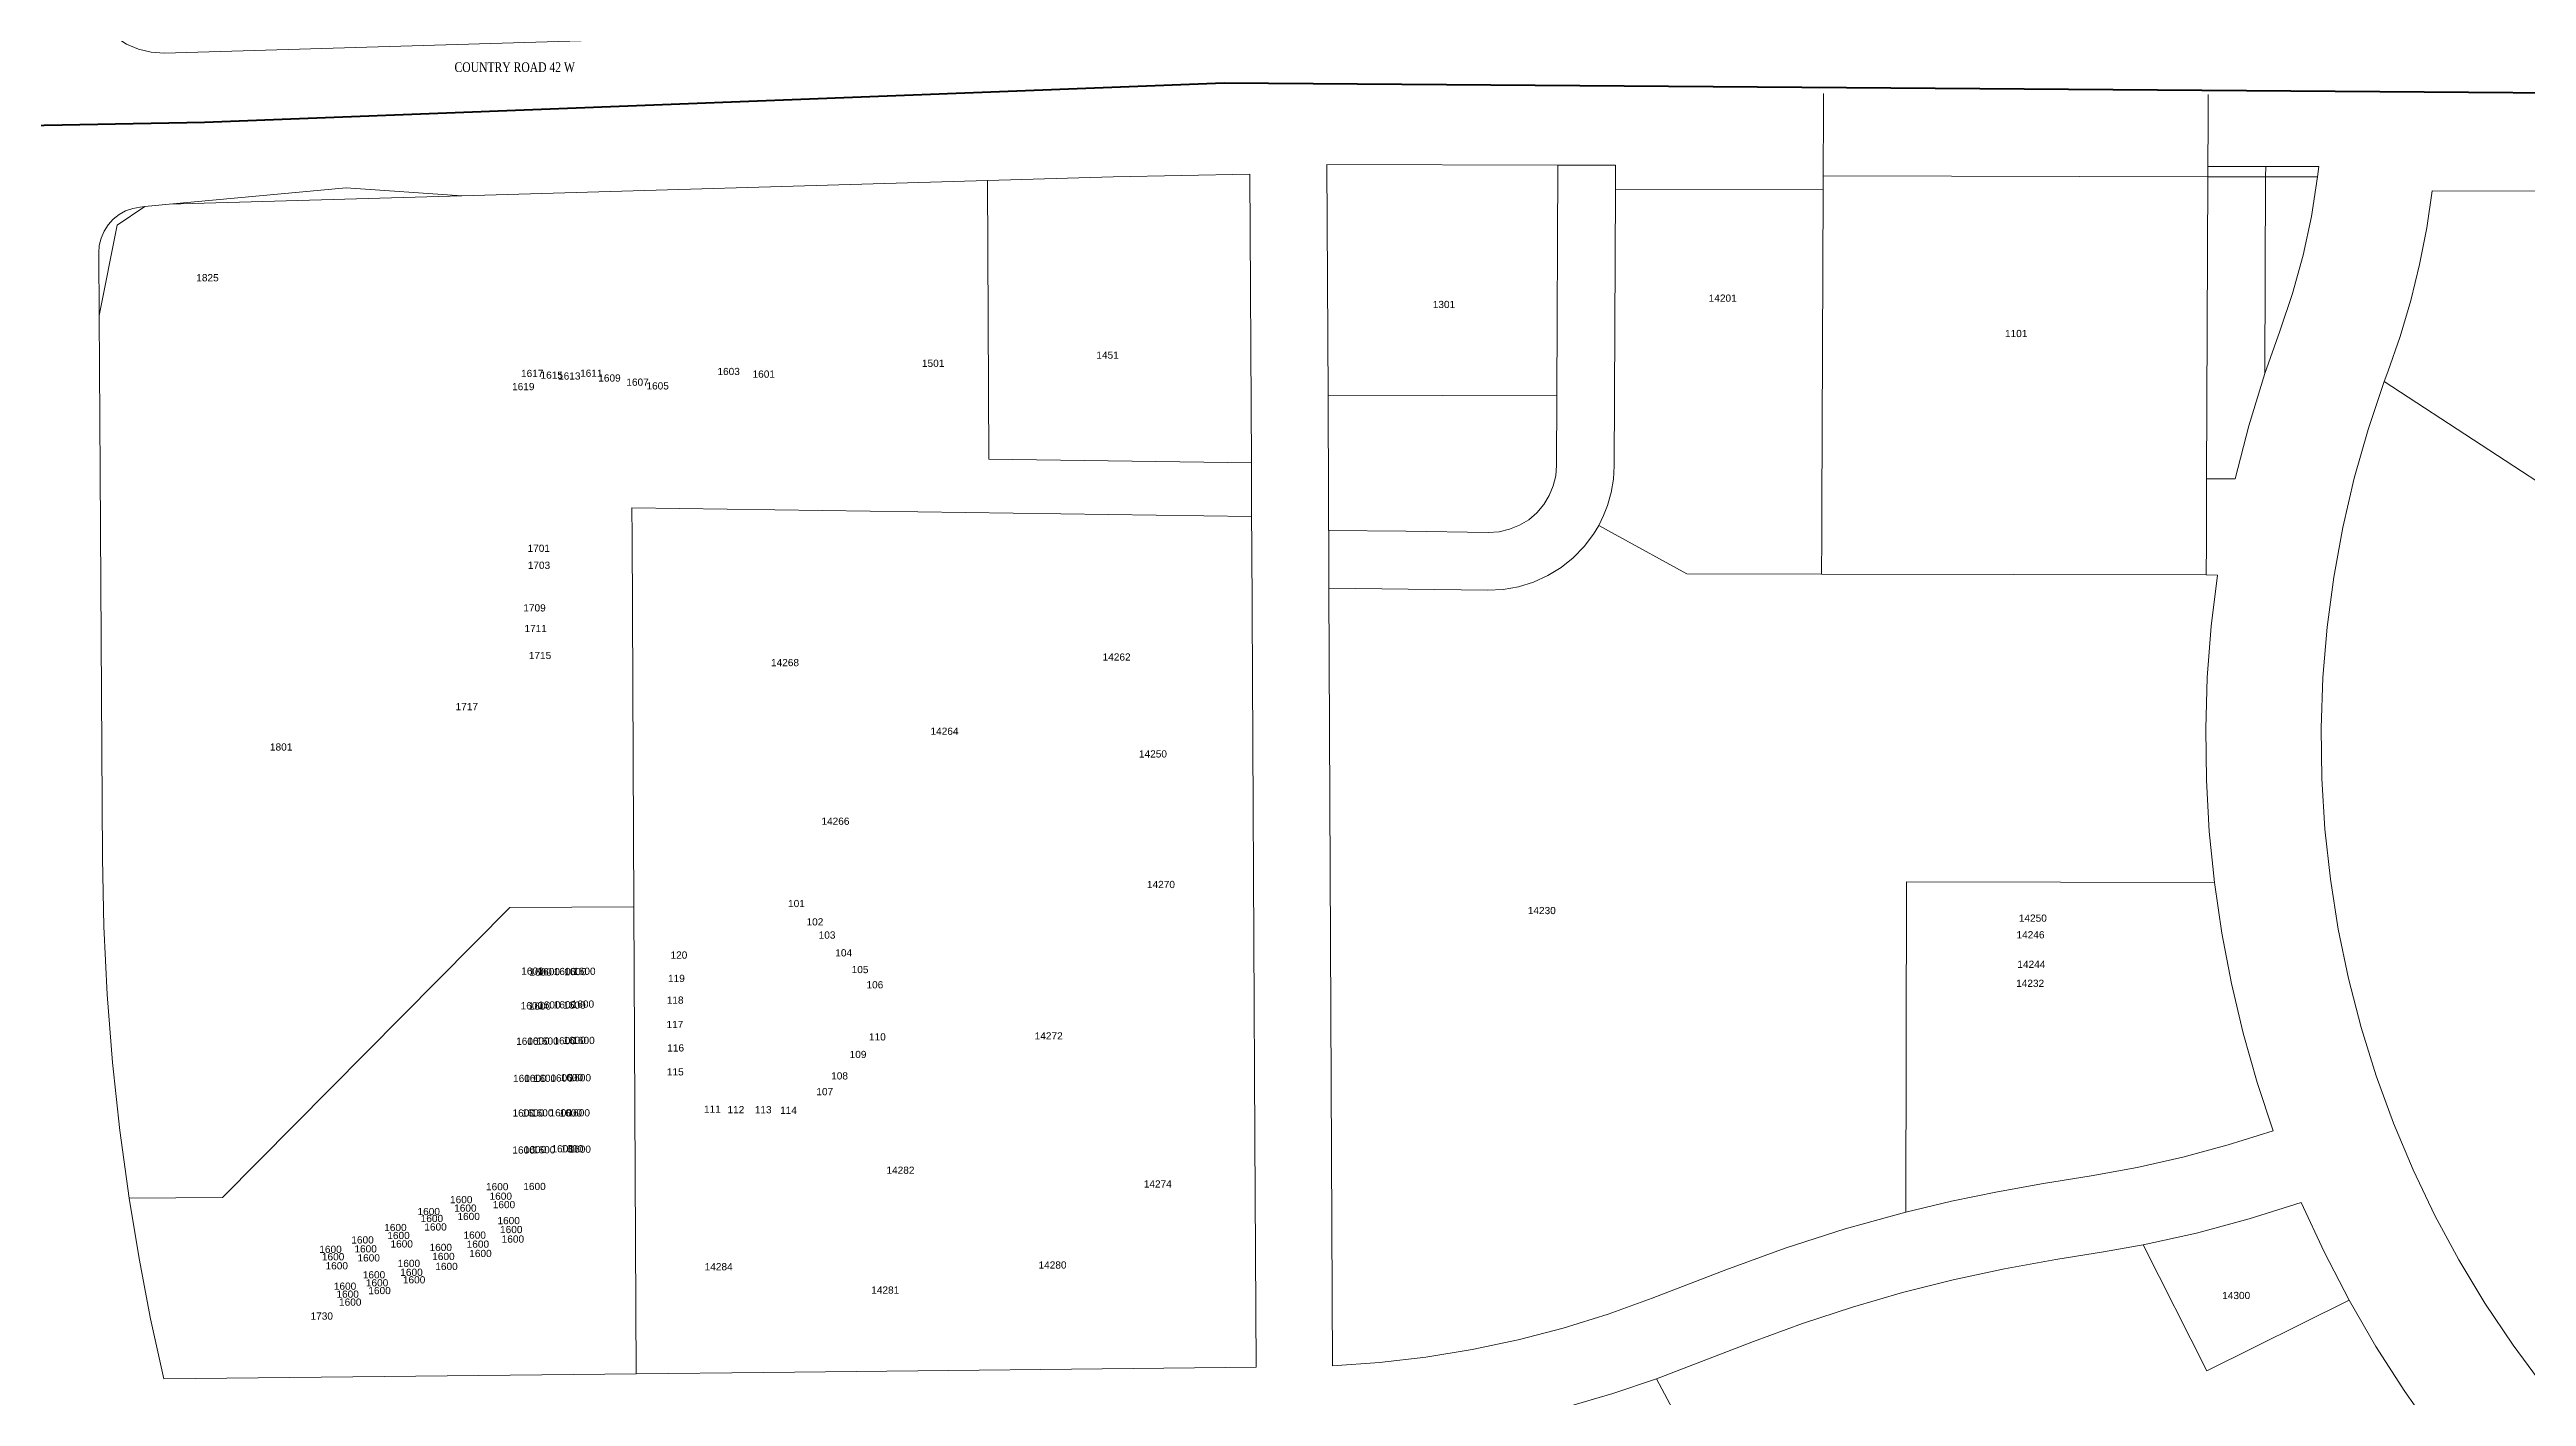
# Model space of a CAD drawing. Header units: feet. Extents: x 865220 to 5618803, y -2240498 to 1935234.
# Drawn here: x 2805746 to 2808321, y 964194 to 965595 of the extents above; entities that cross this region are included whole.
import ezdxf
from ezdxf.enums import TextEntityAlignment as Align

# ---------------------------------------------------------------- set-up
doc = ezdxf.new("R2010")
doc.units = ezdxf.units.FT
doc.header["$LTSCALE"] = 0.015
doc.header["$MEASUREMENT"] = 0
for name, color, linetype in [('Dakota County Addresses', 7, 'Continuous'), ('Dakota County Parcels', 7, 'Continuous'), ('NOTES', 7, 'Continuous'), ('STREET NAME', 7, 'Continuous')]:
    doc.layers.add(name, color=color, linetype=linetype)
doc.layers.add('WORK BOUNDARY', color=110, linetype='Continuous', lineweight=40)
doc.styles.add('Dimensions 100', font='arial.ttf')
doc.styles.get("Standard").update_dxf_attribs({"font": 'times.ttf'})

# ---------------------------------------------------------------- blocks, each defined once
blk = doc.blocks.new('ACMAP_ANN_TEMPLATE_Dakota County Addresses')
at = {"layer": 'Dakota County Addresses', "style": 'Dimensions 100'}
blk.add_attdef('DakotaCountyAddress', text='', height=50, dxfattribs=at).set_placement((0, 0), align=Align.CENTER)

msp = doc.modelspace()

# ---------------------------------------------------------------- hatches: boundary and pattern name
at = {"layer": 'NOTES', "lineweight": 5, "ltscale": 100}
h = msp.add_hatch(dxfattribs=at)
h.set_pattern_fill('ANSI31', color=5, scale=200)
edge = h.paths.add_edge_path()
edge.add_line((2808585.7, 966658.4), (2808679.4, 966571))
edge.add_line((2808679.4, 966571), (2808784.9, 966571))
edge.add_line((2808784.9, 966571), (2808920.7, 966667.7))
edge.add_line((2808920.7, 966667.7), (2808911.3, 966688))
edge.add_line((2808911.3, 966688), (2809026.1, 966839.4))
edge.add_line((2809026.1, 966839.4), (2809145.1, 966908.2))
edge.add_line((2809145.1, 966908.2), (2809580.8, 966912.1))
edge.add_line((2809580.8, 966912.1), (2809575.4, 967518.2))
edge.add_line((2809575.4, 967518.2), (2809295, 967522.1))
edge.add_line((2809295, 967522.1), (2809042.1, 967556.5))
edge.add_arc((2808991.4, 966235.6), 1321.8, 87.8028, 104.0007)
edge.add_line((2808671.6, 967518.2), (2808403, 967446.4))
edge.add_line((2808403, 967446.4), (2808407.6, 966964.6))
edge.add_line((2808407.6, 966964.6), (2808623.9, 966965.1))
edge.add_line((2808623.9, 966965.1), (2808631, 966738.9))
edge.add_line((2808631, 966738.9), (2808608.3, 966689.7))
edge.add_line((2808608.3, 966689.7), (2808585.7, 966658.4))
edge = h.paths.add_edge_path()
edge.add_line((2808567.8, 966371.9), (2808569, 966038.6))
edge.add_line((2808569, 966038.6), (2808782.3, 966038.6))
edge.add_line((2808782.3, 966038.6), (2809009.7, 965920.8))
edge.add_arc((2809084.8, 966597.9), 681.3, 263.6714, 306.6769)
edge.add_arc((2809559.5, 965978.9), 99.3, 82.8194, 133.0126, ccw=False)
edge.add_line((2809571.9, 966077.4), (2809729.5, 966057.3))
edge.add_line((2809729.5, 966057.3), (2809731.8, 965834.8))
edge.add_line((2809731.8, 965834.8), (2810136.3, 965829.6))
edge.add_line((2810136.3, 965829.6), (2810457.1, 965805.2))
edge.add_line((2810457.1, 965805.2), (2810531.7, 965807.4))
edge.add_line((2810531.7, 965807.4), (2810491.8, 966235.4))
edge.add_arc((2809026.5, 965994.5), 1485, 9.3355, 22.1032)
edge.add_line((2810402.3, 966553.3), (2810199.7, 967067.4))
edge.add_line((2810199.7, 967067.4), (2810185.7, 967061.4))
edge.add_line((2810185.7, 967061.4), (2809983.9, 967561.8))
edge.add_arc((2809631.2, 969102.5), 1580.6, 273.0063, 282.8912, ccw=False)
edge.add_line((2809714.1, 967524.1), (2809719.8, 966815.4))
edge.add_line((2809719.8, 966815.4), (2809038.2, 966820.6))
edge.add_line((2809038.2, 966820.6), (2808936.8, 966687.9))
edge.add_line((2808936.8, 966687.9), (2808953.1, 966664.1))
edge.add_line((2808953.1, 966664.1), (2808567.8, 966371.9))
h.paths.add_polyline_path([(2808410.4, 966316.1), (2808546.9, 966314.5), (2808549.3, 966391.5), (2808764.3, 966550.1), (2808657.2, 966550.9), (2808553.2, 966658.7), (2808586.6, 966697.9), (2808609.6, 966739.1), (2808608.8, 966874.7), (2808407.3, 966873.9)])
edge = h.paths.add_edge_path()
edge.add_line((2809727.5, 965824.1), (2810138.6, 965815.6))
edge.add_line((2810138.6, 965815.6), (2810540.6, 965793.1))
edge.add_arc((2809798.1, 965733.8), 744.9, -11.2573, 4.5667, ccw=False)
edge.add_line((2810528.7, 965588.4), (2810520.2, 965532.1))
edge.add_arc((2809474.9, 961792.5), 3883, 74.3828, 81.4201)
edge.add_line((2810054.2, 965632), (2809934.5, 965637.6))
edge.add_line((2809934.5, 965637.6), (2809816.2, 965639.8))
edge.add_arc((2809802, 965705.7), 67.5, 178.0873, 282.1454, ccw=False)
edge.add_line((2809734.6, 965708), (2809727.5, 965824.1))
edge = h.paths.add_edge_path()
edge.add_line((2809233.9, 965909.1), (2809238.2, 965652.8))
edge.add_line((2809238.2, 965652.8), (2809596.8, 965650.2))
edge.add_line((2809596.8, 965650.2), (2809591.7, 966058.7))
edge.add_line((2809591.7, 966058.7), (2809561.3, 966060.4))
edge.add_arc((2809560.8, 966002.9), 57.5, 89.4429, 134.1272)
edge.add_arc((2809109.1, 966546.1), 649, 281.0855, 309.3547, ccw=False)
edge = h.paths.add_edge_path()
edge.add_line((2808365.2, 966005.5), (2808715, 966005.5))
edge.add_arc((2808711.7, 965766.1), 239.4, 68.1142, 89.2151, ccw=False)
edge.add_line((2808801, 965988.3), (2808929.7, 965920.2))
edge.add_arc((2809102, 966504.6), 609.3, 253.5725, 281.1287)
edge.add_line((2809219.6, 965906.8), (2809219.3, 965655.6))
edge.add_line((2809219.3, 965655.6), (2808239.4, 965656))
edge.add_arc((2808797.1, 965620.8), 558.8, 151.3513, 176.3821, ccw=False)
edge.add_arc((2807720.3, 966255.6), 691.8, 327.9637, 338.8056)
edge = h.paths.add_edge_path()
edge.add_line((2807282.7, 966470.3), (2807281.9, 966007.6))
edge.add_line((2807281.9, 966007.6), (2807784.5, 966010.6))
edge.add_line((2807784.5, 966010.6), (2808138.7, 965858))
edge.add_arc((2808725, 965664.6), 617.3, 146.7013, 161.7376, ccw=False)
edge.add_arc((2807713.8, 966255.3), 555.6, 333.0434, 357.7379)
edge.add_line((2808268.9, 966233.4), (2808258.2, 967401.1))
edge.add_line((2808258.2, 967401.1), (2808054.9, 967355.3))
edge.add_arc((2808218.3, 966862.8), 518.8, 108.354, 149.6972)
edge.add_line((2807770.4, 967124.6), (2807599, 966763.7))
edge.add_arc((2806967.4, 967127.5), 728.9, 295.6297, 330.0586, ccw=False)
edge = h.paths.add_edge_path()
edge.add_line((2807082.6, 965634.2), (2808099.3, 965629.8))
edge.add_arc((2808764.4, 965625.3), 665.2, 160.8598, 179.6148, ccw=False)
edge.add_line((2808136, 965843.4), (2807779.1, 965989.6))
edge.add_line((2807779.1, 965989.6), (2807301.1, 965990.4))
edge.add_line((2807301.1, 965990.4), (2807253, 965983.4))
edge.add_line((2807253, 965983.4), (2807052.6, 965919.2))
edge.add_arc((2806214.7, 965686.8), 869.6, -3.4686, 15.4985, ccw=False)
edge = h.paths.add_edge_path()
edge.add_line((2805799.9, 966123.8), (2805804.3, 965664.4))
edge.add_arc((2805867.2, 965669.7), 63.1, 184.7906, 276.3514)
edge.add_line((2805874.2, 965607), (2806982.3, 965630.8))
edge.add_arc((2805918.2, 965635.8), 1064.1, 359.7275, 377.8696)
edge.add_line((2806931, 965962.4), (2807217, 966057.2))
edge.add_line((2807217, 966057.2), (2807258.6, 966062.5))
edge.add_line((2807258.6, 966062.5), (2807263.9, 966459))
edge.add_arc((2807017.9, 967009.8), 603.2, 266.4576, 294.0672, ccw=False)
edge.add_arc((2807039.7, 965178.2), 1230.9, 92.7501, 102.2324)
edge.add_line((2806778.9, 966381.2), (2806388.4, 966298.1))
edge.add_arc((2807358.1, 962690.2), 3735.9, 105.0447, 110.6643)
edge.add_arc((2805548.2, 967591.2), 1488.9, 279.7301, 289.2744, ccw=False)
h.paths.add_polyline_path([(2805252.1, 966609.1), (2805648.7, 966621.9), (2805652.4, 966179.1), (2805630, 966177.1), (2805634, 965749.1), (2805605.5, 965604.9), (2805073.5, 965590.2), (2805061.7, 966120.8), (2805252.1, 966145.5)])
h.paths.add_polyline_path([(2804003.4, 966097), (2804010.9, 965573.6), (2805045, 965588.6), (2805037.5, 966121)])

# ---------------------------------------------------------------- linework, layer by layer
at = {"layer": 'Dakota County Parcels', "lineweight": 5}
for p, q in [((2805864.9, 965591.6), (2806333.4, 965605.3)), ((2806174.3, 965443.1), (2806720.7, 965459)), ((2806720.7, 965459), (2806851.5, 965462.8)), ((2806722.2, 965169.3), (2806720.7, 965459)), ((2806851.5, 965462.8), (2806993.6, 965465.7)), ((2806995.2, 965165.4), (2806993.6, 965465.7)), ((2807073.6, 965475.6), (2807313.6, 965475)), ((2807074.8, 965235.6), (2807073.6, 965475.6)), ((2807312.7, 965235.1), (2807313.6, 965475)), ((2807373.5, 965449.9), (2807373.6, 965474.9)), ((2807589.5, 965449.5), (2807589.6, 965463.8)), ((2807589.6, 965463.8), (2807989.5, 965462.9)), ((2807988.2, 965148.7), (2807989.5, 965462.9)), ((2807989.5, 965462.9), (2807989.6, 965473.6)), ((2807989.5, 965462.9), (2808049.5, 965462.8)), ((2807989.6, 965473.6), (2808049.6, 965473.5)), ((2808048.7, 965258.2), (2808049.5, 965462.8)), ((2808049.5, 965462.8), (2808049.6, 965473.5)), ((2808049.5, 965462.8), (2808103.6, 965462.7)), ((2808049.6, 965473.5), (2808104.9, 965473.4)), ((2808103.6, 965462.7), (2808104.9, 965473.4)), ((2805870, 965434.2), (2805844.6, 965431.8)), ((2806054, 965451.5), (2806174.3, 965443.1)), ((2807372.4, 965162.3), (2807373.5, 965449.9)), ((2807373.5, 965449.9), (2807589.5, 965449.5)), ((2808613.1, 965447.4), (2808222.7, 965448.2)), ((2805816, 965412.7), (2805797.2, 965318.4)), ((2805797.2, 965318.4), (2805796.8, 965383.7)), ((2808064.2, 965302.1), (2808048.7, 965258.2)), ((2808176.5, 965260.1), (2808172.8, 965249.9)), ((2807074.8, 965235.6), (2807312.7, 965235.1)), ((2807312.4, 965162.6), (2807312.7, 965235.1)), ((2808390.5, 965107.5), (2808172.8, 965249.9)), ((2806722.2, 965169.3), (2806995.2, 965165.4)), ((2807988.2, 965148.7), (2808018, 965148.6)), ((2806351.1, 965118.6), (2806995.4, 965109.4)), ((2807447.9, 965049.8), (2807587.9, 965049.5)), ((2807587.9, 965049.5), (2807987.8, 965048.7)), ((2807987.8, 965048.7), (2807999.4, 965048.6)), ((2807079.6, 964226), (2807075.7, 965035.1)), ((2807075.7, 965035.1), (2807240.6, 965032.9)), ((2807675.5, 964385.9), (2807676.3, 964729.4)), ((2807676.3, 964729.4), (2807996.2, 964728.7)), ((2805925.5, 964401.1), (2806224.3, 964702.9)), ((2806224.3, 964702.9), (2806353.2, 964703.6)), ((2806355.7, 964217.6), (2806353.2, 964703.6)), ((2805828.4, 964400.6), (2805925.5, 964401.1)), ((2807818.7, 964415.6), (2807868.1, 964423.6)), ((2807880.8, 964344.6), (2807922.3, 964352)), ((2807922.3, 964352), (2807988.3, 964220.8)), ((2807411.8, 964296.4), (2807488.3, 964326)), ((2807831.5, 964336.6), (2807880.8, 964344.6)), ((2807988.3, 964220.8), (2808136.2, 964294.5)), ((2807440.7, 964221.8), (2807517.2, 964251.4)), ((2807416.3, 964212.7), (2807440.7, 964221.8)), ((2805864.4, 964212.4), (2806355.7, 964217.6)), ((2807416.3, 964212.7), (2807636.7, 963799.2))]:
    msp.add_line(p, q, dxfattribs=at)
for points in [[(2805784.6, 965666.4), (2805786.4, 965653), (2805790.4, 965640.1), (2805796.5, 965628.1), (2805804.7, 965617.4), (2805814.5, 965608.2), (2805825.8, 965600.8), (2805838.2, 965595.5), (2805851.4, 965592.4), (2805864.9, 965591.6)], [(2807589.6, 965463.8), (2807589.6, 965474.5), (2807589.8, 965520.5), (2807589.9, 965549.5)], [(2807989.6, 965473.6), (2807989.8, 965519.6), (2807989.9, 965548.6)], [(2807313.6, 965475), (2807343.6, 965475), (2807373.6, 965474.9)], [(2808064.2, 965302.1), (2808077.5, 965341.3), (2808088.6, 965381.2), (2808097.3, 965421.7), (2808103.6, 965462.7)], [(2805839.9, 965431.3), (2805832.2, 965429.9), (2805824.8, 965427.3), (2805818, 965423.5), (2805811.8, 965418.7), (2805806.6, 965412.9), (2805802.4, 965406.3), (2805799.3, 965399.1), (2805797.4, 965391.5), (2805796.8, 965383.7)], [(2805816, 965412.7), (2805844.6, 965431.8), (2805844.6, 965431.8)], [(2805839.9, 965431.3), (2805844.6, 965431.8), (2805870.1, 965434.2), (2806054, 965451.5)], [(2806174.3, 965443.1), (2805870.1, 965434.2), (2805870, 965434.2)], [(2807587.9, 965049.5), (2807588, 965087.8), (2807588.2, 965117.8), (2807589.5, 965449.5)], [(2808176.5, 965260.1), (2808189.3, 965296.8), (2808200.3, 965334), (2808209.6, 965371.7), (2808217.1, 965409.8), (2808222.7, 965448.2)], [(2805800.7, 964754.1), (2805798.6, 965096.4), (2805798.2, 965156.4), (2805797.2, 965318.4)], [(2808048.7, 965258.2), (2808032.1, 965203.8), (2808018, 965148.6)], [(2807075.4, 965095.1), (2807075.4, 965095.2), (2807075.3, 965125.2), (2807074.8, 965235.6)], [(2808172.8, 965249.8), (2808156, 965200), (2808141.7, 965149.4), (2808129.8, 965098.2), (2808120.4, 965046.5), (2808113.5, 964994.4), (2808109.1, 964942), (2808107.2, 964889.5), (2808107.9, 964836.9), (2808111.1, 964784.4), (2808116.8, 964732.2), (2808125, 964680.3), (2808135.7, 964628.8), (2808148.8, 964577.9), (2808164.4, 964527.7), (2808182.4, 964478.3), (2808202.8, 964429.9), (2808225.4, 964382.4), (2808250.3, 964336.2), (2808277.4, 964291.1), (2808306.7, 964247.4), (2808338, 964205.2), (2808371.3, 964164.5), (2808406.5, 964125.5)], [(2806995.4, 965109.4), (2806995.3, 965139.4), (2806995.2, 965165.4)], [(2807241.4, 965092.9), (2807252.6, 965093.6), (2807263.5, 965096.2), (2807273.8, 965100.4), (2807283.4, 965106.2), (2807291.9, 965113.4), (2807299.2, 965122), (2807304.8, 965131.2), (2807308.9, 965141.3), (2807311.5, 965151.8), (2807312.4, 965162.6)], [(2807356.3, 965100.2), (2807361.3, 965110.4), (2807365.4, 965121), (2807369.2, 965134.5), (2807371.5, 965148.3), (2807372.4, 965162.3)], [(2807987.8, 965048.7), (2807988, 965081.9), (2807988.1, 965111.9), (2807988.2, 965148.7)], [(2806353.2, 964703.6), (2806351.3, 965088.6), (2806351.1, 965118.6)], [(2807000, 964224.5), (2806998.7, 964463.6), (2806995.6, 965079.4), (2806995.4, 965109.4)], [(2807240.6, 965032.9), (2807256.8, 965033.7), (2807272.8, 965036.5), (2807288.4, 965041.3), (2807303.2, 965048), (2807317, 965056.5), (2807329.7, 965066.6), (2807341, 965078.3), (2807350.8, 965091.2), (2807356.3, 965100.2)], [(2807356.3, 965100.2), (2807373.2, 965090.9), (2807447.9, 965049.8)], [(2807075.4, 965095.1), (2807075.5, 965095.1), (2807155.6, 965094.1), (2807241.4, 965092.9)], [(2807075.7, 965035.1), (2807075.6, 965065.1), (2807075.5, 965095.1), (2807075.5, 965095.2)], [(2807999.4, 965048.6), (2807993, 964995.5), (2807988.9, 964942.2), (2807987.2, 964888.8), (2807987.9, 964835.3), (2807990.9, 964781.9), (2807996.2, 964728.7)], [(2805800.7, 964754.1), (2805802.2, 964683.1), (2805805.7, 964612.2), (2805811.3, 964541.5), (2805818.8, 964470.9), (2805828.4, 964400.6)], [(2807996.2, 964728.7), (2808003.9, 964676.1), (2808013.9, 964623.8), (2808026.1, 964572.1), (2808040.6, 964520.9), (2808057.3, 964470.5)], [(2807868.1, 964423.6), (2807916, 964432.4), (2807963.6, 964443.1), (2808010.7, 964455.8), (2808057.3, 964470.5)], [(2807818.7, 964415.6), (2807770.7, 964407.1), (2807723, 964397.2), (2807675.5, 964385.9)], [(2805828.4, 964400.6), (2805838.8, 964337.6), (2805850.8, 964274.8), (2805864.4, 964212.4)], [(2807675.5, 964385.9), (2807612.4, 964368.4), (2807549.9, 964348.4), (2807488.3, 964326)], [(2807922.3, 964352), (2807977.7, 964364.2), (2808032.5, 964378.9), (2808086.6, 964395.9)], [(2808086.6, 964395.9), (2808110.2, 964344.6), (2808136.2, 964294.5)], [(2807831.5, 964336.6), (2807777.9, 964327), (2807724.8, 964315.6), (2807672.1, 964302.3), (2807619.9, 964287.1), (2807568.2, 964270.2), (2807517.2, 964251.4)], [(2807079.6, 964226), (2807128.2, 964229.4), (2807176.6, 964235.1), (2807224.6, 964243), (2807272.3, 964253.1), (2807319.4, 964265.4), (2807366, 964279.8), (2807411.8, 964296.4)], [(2808136.2, 964294.5), (2808164.1, 964246.2), (2808194.2, 964199.2), (2808226.5, 964153.7), (2808260.8, 964109.7), (2808297.1, 964067.3), (2808335.2, 964026.6), (2808375.3, 963987.8)], [(2806355.7, 964217.6), (2806488.1, 964219.1), (2807000, 964224.5)], [(2807040.4, 964144.8), (2807088.4, 964146.3), (2807136.2, 964149.9), (2807183.9, 964155.4), (2807231.2, 964162.9), (2807278.3, 964172.5), (2807324.8, 964183.9), (2807370.9, 964197.3), (2807416.3, 964212.7)]]:
    msp.add_lwpolyline(points, dxfattribs=at)
at = {"layer": 'WORK BOUNDARY', "ltscale": 50, "flags": 128}
msp.add_lwpolyline([(2804166.5, 965487.1), (2805906.8, 965519.8), (2806966.9, 965560.7), (2809646.5, 965540.4), (2810561.4, 965418.8), (2810895.5, 965359.8), (2810780.4, 965811.8), (2810612, 966360.8), (2810098.2, 967658.1), (2809877.1, 967567.5), (2809652.4, 967541.7), (2809650.5, 967618.5), (2809641.4, 968182.8), (2808970, 968157.5), (2808539.3, 967891.8), (2808448.2, 967596.3), (2808366.1, 967565.8), (2807960.7, 967458), (2807836.8, 967383.2), (2807678.5, 967582)], dxfattribs=at)

# ---------------------------------------------------------------- block references
at = {"layer": 'Dakota County Addresses', "lineweight": 5, "xscale": 0.15, "yscale": 0.15, "zscale": 0.15}
for p, values in [((2805909.9, 965354.1), {'DakotaCountyAddress': '1825'}), ((2807195.3, 965326.3), {'DakotaCountyAddress': '1301'}), ((2807485.1, 965332.9), {'DakotaCountyAddress': '14201'}), ((2807790.2, 965296.1), {'DakotaCountyAddress': '1101'}), ((2806845.6, 965273.6), {'DakotaCountyAddress': '1451'}), ((2806247.5, 965254.6), {'DakotaCountyAddress': '1617'}), ((2806267.8, 965252.8), {'DakotaCountyAddress': '1615'}), ((2806286, 965251.9), {'DakotaCountyAddress': '1613'}), ((2806308.9, 965254.8), {'DakotaCountyAddress': '1611'}), ((2806327.8, 965249.8), {'DakotaCountyAddress': '1609'}), ((2806357, 965245.5), {'DakotaCountyAddress': '1607'}), ((2806451.7, 965256.6), {'DakotaCountyAddress': '1603'}), ((2806488.2, 965253.9), {'DakotaCountyAddress': '1601'}), ((2806664.3, 965265.1), {'DakotaCountyAddress': '1501'}), ((2806238.2, 965240.9), {'DakotaCountyAddress': '1619'}), ((2806377.9, 965241.6), {'DakotaCountyAddress': '1605'}), ((2806254.3, 965072.7), {'DakotaCountyAddress': '1701'}), ((2806254.5, 965055), {'DakotaCountyAddress': '1703'}), ((2806249.9, 965010.7), {'DakotaCountyAddress': '1709'}), ((2806251.1, 964989.3), {'DakotaCountyAddress': '1711'}), ((2806255.6, 964961.2), {'DakotaCountyAddress': '1715'}), ((2806510.3, 964953.8), {'DakotaCountyAddress': '14268'}), ((2806855, 964959.6), {'DakotaCountyAddress': '14262'}), ((2806179.5, 964908), {'DakotaCountyAddress': '1717'}), ((2805986.5, 964866), {'DakotaCountyAddress': '1801'}), ((2806676.1, 964882.4), {'DakotaCountyAddress': '14264'}), ((2806892.8, 964858.8), {'DakotaCountyAddress': '14250'}), ((2806562.7, 964788.8), {'DakotaCountyAddress': '14266'}), ((2806522.2, 964703.2), {'DakotaCountyAddress': '101'}), ((2806901.1, 964723), {'DakotaCountyAddress': '14270'}), ((2806541.4, 964684.1), {'DakotaCountyAddress': '102'}), ((2807297, 964695.9), {'DakotaCountyAddress': '14230'}), ((2807807.5, 964688), {'DakotaCountyAddress': '14250'}), ((2806554, 964670.4), {'DakotaCountyAddress': '103'}), ((2806571.3, 964651.9), {'DakotaCountyAddress': '104'}), ((2807805.1, 964670.7), {'DakotaCountyAddress': '14246'}), ((2806247.7, 964632.9), {'DakotaCountyAddress': '1600'}), ((2806256.1, 964631.9), {'DakotaCountyAddress': '1600'}), ((2806264.7, 964632.3), {'DakotaCountyAddress': '1600'}), ((2806281.5, 964632.5), {'DakotaCountyAddress': '1600'}), ((2806292.3, 964632.4), {'DakotaCountyAddress': '1600'}), ((2806301.7, 964632.7), {'DakotaCountyAddress': '1600'}), ((2806397.4, 964625.3), {'DakotaCountyAddress': '119'}), ((2806400, 964649.6), {'DakotaCountyAddress': '120'}), ((2806588.3, 964634.5), {'DakotaCountyAddress': '105'}), ((2807806, 964640), {'DakotaCountyAddress': '14244'}), ((2806396.1, 964602.7), {'DakotaCountyAddress': '118'}), ((2806603.7, 964618.7), {'DakotaCountyAddress': '106'}), ((2807804.7, 964620.2), {'DakotaCountyAddress': '14232'}), ((2806247.1, 964596.9), {'DakotaCountyAddress': '1600'}), ((2806255.5, 964596.5), {'DakotaCountyAddress': '1600'}), ((2806265.3, 964597.7), {'DakotaCountyAddress': '1600'}), ((2806281.5, 964597.9), {'DakotaCountyAddress': '1600'}), ((2806291.4, 964597.5), {'DakotaCountyAddress': '1600'}), ((2806300.2, 964598.6), {'DakotaCountyAddress': '1600'}), ((2806395.8, 964577.4), {'DakotaCountyAddress': '117'}), ((2806242.4, 964559.9), {'DakotaCountyAddress': '1600'}), ((2806253.9, 964560.2), {'DakotaCountyAddress': '1600'}), ((2806263.4, 964560.1), {'DakotaCountyAddress': '1600'}), ((2806281.2, 964560.5), {'DakotaCountyAddress': '1600'}), ((2806291.5, 964560.9), {'DakotaCountyAddress': '1600'}), ((2806300.8, 964560.8), {'DakotaCountyAddress': '1600'}), ((2806396.6, 964553), {'DakotaCountyAddress': '116'}), ((2806606.3, 964564.5), {'DakotaCountyAddress': '110'}), ((2806784.4, 964565.5), {'DakotaCountyAddress': '14272'}), ((2806288.7, 964522.2), {'DakotaCountyAddress': '1600'}), ((2806396.2, 964528.1), {'DakotaCountyAddress': '115'}), ((2806567, 964523.9), {'DakotaCountyAddress': '108'}), ((2806586.2, 964546.2), {'DakotaCountyAddress': '109'}), ((2806239.2, 964521.3), {'DakotaCountyAddress': '1600'}), ((2806250.7, 964521.3), {'DakotaCountyAddress': '1600'}), ((2806260.7, 964521.4), {'DakotaCountyAddress': '1600'}), ((2806278, 964521.7), {'DakotaCountyAddress': '1600'}), ((2806297, 964522), {'DakotaCountyAddress': '1600'}), ((2806551.6, 964507.5), {'DakotaCountyAddress': '107'}), ((2806238.6, 964485.3), {'DakotaCountyAddress': '1600'}), ((2806248.5, 964485.4), {'DakotaCountyAddress': '1600'}), ((2806257.9, 964485.4), {'DakotaCountyAddress': '1600'}), ((2806277.1, 964485.5), {'DakotaCountyAddress': '1600'}), ((2806287.6, 964485.4), {'DakotaCountyAddress': '1600'}), ((2806295.9, 964485.5), {'DakotaCountyAddress': '1600'}), ((2806434.8, 964489.3), {'DakotaCountyAddress': '111'}), ((2806459.2, 964488.8), {'DakotaCountyAddress': '112'}), ((2806487.6, 964488.7), {'DakotaCountyAddress': '113'}), ((2806513.9, 964488.1), {'DakotaCountyAddress': '114'}), ((2806238.5, 964446.8), {'DakotaCountyAddress': '1600'}), ((2806250.5, 964447.3), {'DakotaCountyAddress': '1600'}), ((2806259.9, 964447), {'DakotaCountyAddress': '1600'}), ((2806279.1, 964448.1), {'DakotaCountyAddress': '1600'}), ((2806289.1, 964448.1), {'DakotaCountyAddress': '1600'}), ((2806296.9, 964447.7), {'DakotaCountyAddress': '1600'}), ((2806630.3, 964425.8), {'DakotaCountyAddress': '14282'}), ((2806173.7, 964395.2), {'DakotaCountyAddress': '1600'}), ((2806211.1, 964408.7), {'DakotaCountyAddress': '1600'}), ((2806214.8, 964398.8), {'DakotaCountyAddress': '1600'}), ((2806249.9, 964408.9), {'DakotaCountyAddress': '1600'}), ((2806897.8, 964411.5), {'DakotaCountyAddress': '14274'}), ((2806139.9, 964382.8), {'DakotaCountyAddress': '1600'}), ((2806143.2, 964375.6), {'DakotaCountyAddress': '1600'}), ((2806178, 964386.4), {'DakotaCountyAddress': '1600'}), ((2806181.4, 964377.7), {'DakotaCountyAddress': '1600'}), ((2806218.1, 964390), {'DakotaCountyAddress': '1600'}), ((2806223, 964373.4), {'DakotaCountyAddress': '1600'}), ((2806037.8, 964343.5), {'DakotaCountyAddress': '1600'}), ((2806071.1, 964353.3), {'DakotaCountyAddress': '1600'}), ((2806074.3, 964344), {'DakotaCountyAddress': '1600'}), ((2806105.3, 964366.2), {'DakotaCountyAddress': '1600'}), ((2806108.5, 964357.9), {'DakotaCountyAddress': '1600'}), ((2806111.8, 964349.1), {'DakotaCountyAddress': '1600'}), ((2806147, 964366.8), {'DakotaCountyAddress': '1600'}), ((2806152.4, 964345.5), {'DakotaCountyAddress': '1600'}), ((2806187.7, 964358.3), {'DakotaCountyAddress': '1600'}), ((2806191, 964348.9), {'DakotaCountyAddress': '1600'}), ((2806225.7, 964364.1), {'DakotaCountyAddress': '1600'}), ((2806227.4, 964354.2), {'DakotaCountyAddress': '1600'}), ((2806040.5, 964335.8), {'DakotaCountyAddress': '1600'}), ((2806044.3, 964326.4), {'DakotaCountyAddress': '1600'}), ((2806077.5, 964334.6), {'DakotaCountyAddress': '1600'}), ((2806083, 964317), {'DakotaCountyAddress': '1600'}), ((2806119.3, 964328.9), {'DakotaCountyAddress': '1600'}), ((2806122, 964319.6), {'DakotaCountyAddress': '1600'}), ((2806155.2, 964336.1), {'DakotaCountyAddress': '1600'}), ((2806158.4, 964325.7), {'DakotaCountyAddress': '1600'}), ((2806193.7, 964339.2), {'DakotaCountyAddress': '1600'}), ((2806441.3, 964325.4), {'DakotaCountyAddress': '14284'}), ((2806788.4, 964327.2), {'DakotaCountyAddress': '14280'}), ((2806052.9, 964305.2), {'DakotaCountyAddress': '1600'}), ((2806055.6, 964296.9), {'DakotaCountyAddress': '1600'}), ((2806086.2, 964308.7), {'DakotaCountyAddress': '1600'}), ((2806088.8, 964300.6), {'DakotaCountyAddress': '1600'}), ((2806124.7, 964311.8), {'DakotaCountyAddress': '1600'}), ((2806614.5, 964301.1), {'DakotaCountyAddress': '14281'}), ((2808018.9, 964295.5), {'DakotaCountyAddress': '14300'}), ((2806028.7, 964274.1), {'DakotaCountyAddress': '1730'}), ((2806058.3, 964288.6), {'DakotaCountyAddress': '1600'})]:
    msp.add_blockref('ACMAP_ANN_TEMPLATE_Dakota County Addresses', p, dxfattribs=at).add_auto_attribs(values)

# ---------------------------------------------------------------- texts
at = {"layer": 'STREET NAME', "lineweight": 5, "ltscale": 40, "width": 0.8}
msp.add_text('COUNTRY ROAD 42 W ', height=10, dxfattribs=at).set_placement((2806166.7, 965571.9))

doc.saveas('drawing.dxf')
